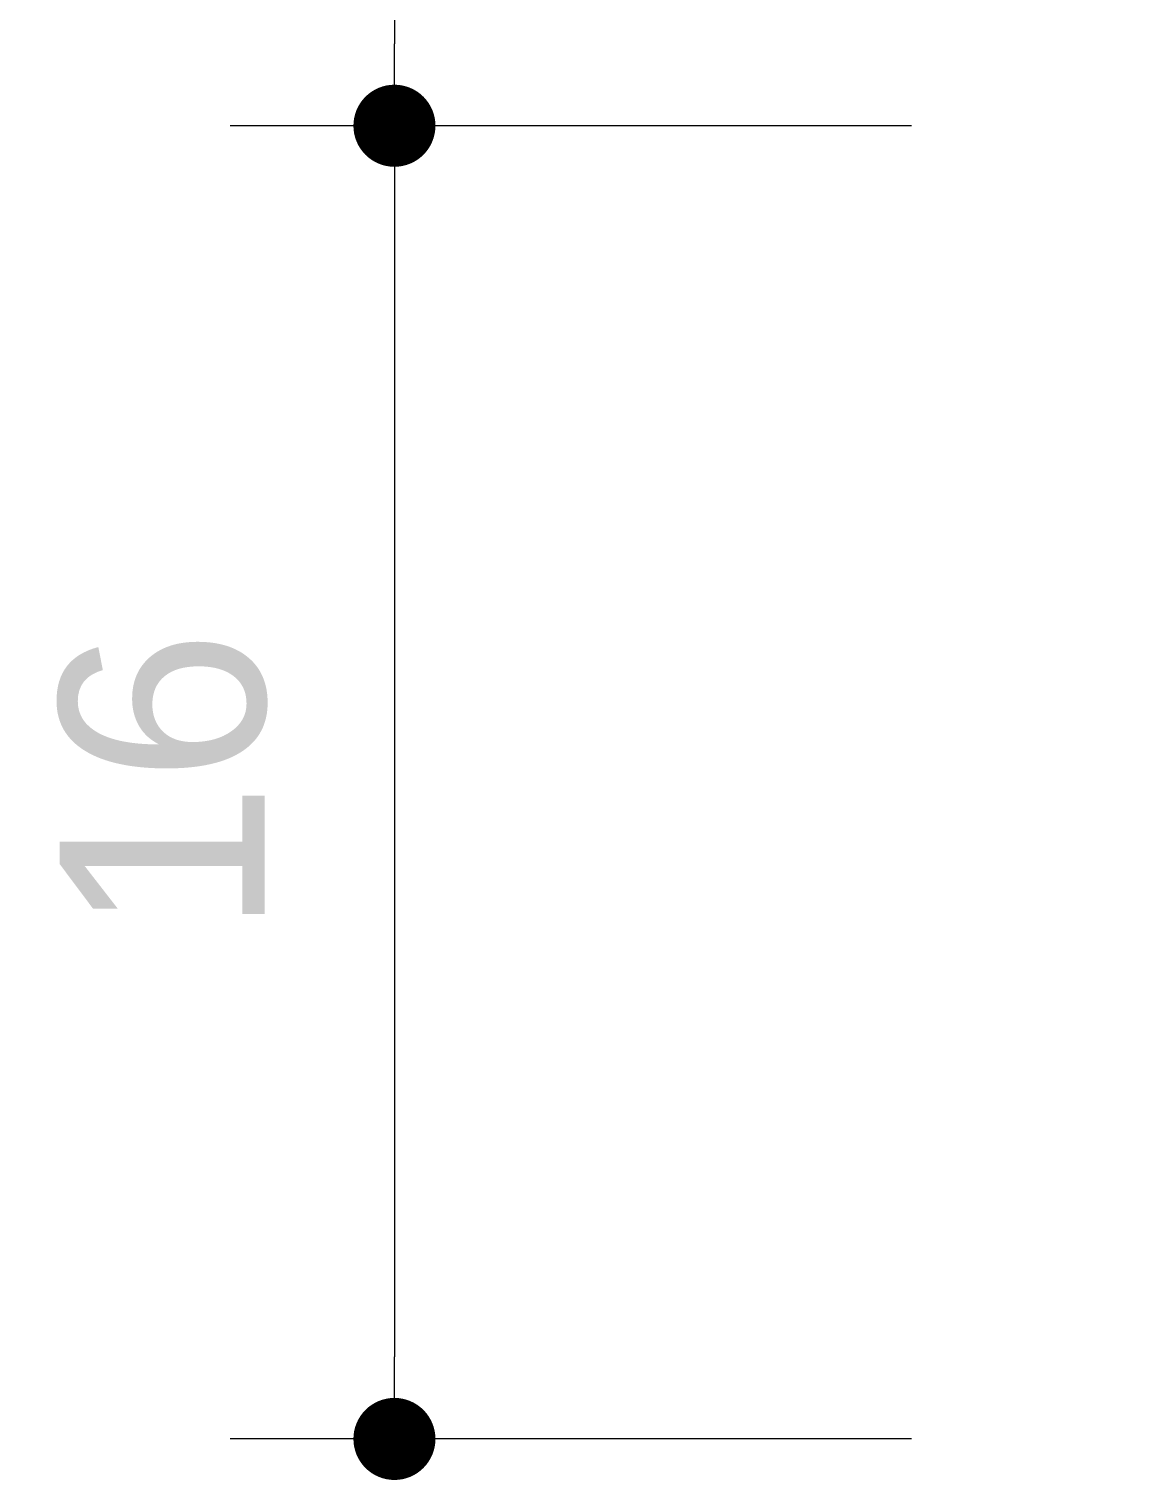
# Model space of a CAD drawing. Header units: millimetres. Extents: x -8 to 2550, y -393 to 1062.
# Drawn here: x 859.22 to 872.84, y 203.05 to 220.73 of the extents above; entities that cross this region are included whole.
import ezdxf

# ---------------------------------------------------------------- set-up
doc = ezdxf.new("R2010")
doc.units = ezdxf.units.MM
doc.header["$LTSCALE"] = 0.25
doc.header["$MEASUREMENT"] = 0
doc.layers.get('0').update_dxf_attribs({"lineweight": 5})
doc.layers.get('Defpoints').update_dxf_attribs({"lineweight": 5})
doc.layers.add('01_Dimension', color=251, linetype='Continuous', lineweight=9)
doc.styles.add('Aluk Text', font='GOTHIC.TTF')
doc.dimstyles.new('ALUK Manual 1-1', dxfattribs={"dimtxt": 2.5, "dimasz": 1, "dimexe": 2, "dimexo": 4, "dimgap": 1.5, "dimtad": 3, "dimdec": 1, "dimdsep": 46, "dimtxsty": 'Aluk Text', "dimblk": 'DOT', "dimcen": 0, "dimclrd": 256, "dimclre": 256, "dimclrt": 2, "dimaunit": 1, "dimadec": 0, "dimazin": 0, "dimtfac": 0.7, "dimtdec": 1, "dimtmove": 0, "dimatfit": 3, "dimldrblk": 'DOT', "dimfxl": 1, "dimtolj": 2, "dimlwd": -1, "dimlwe": -1, "dimarcsym": 0})

# ---------------------------------------------------------------- blocks, each defined once
blk = doc.blocks.new('_Dot')
at = {"color": 0, "linetype": 'ByBlock', "lineweight": -2}
blk.add_line((-0.5, 0), (-1, 0), dxfattribs=at)
at = {"color": 0, "linetype": 'ByBlock', "const_width": 0.5}
blk.add_lwpolyline([(-0.25, 0, 1), (0.25, 0, 1)], format="xyb", close=True, dxfattribs=at)
blk = doc.blocks.new('*D153')
at = {"layer": '01_Dimension', "ltscale": 0.25, "transparency": 16777216}
for p, q in [((869.8705560558992, 234.546602011162), (861.6705560558999, 234.546602011162)), ((863.6705560558999, 233.546602011162), (863.6705560558999, 220.5470020111451)), ((869.9705560558969, 219.5470020111451), (861.6705560558999, 219.5470020111451))]:
    blk.add_line(p, q, dxfattribs=at)
at = {"layer": 'Defpoints', "color": 0, "ltscale": 0.25, "transparency": 16777216}
for p in [(873.8705560558992, 234.546602011162), (863.6705560558999, 219.5470020111451), (873.9705560558969, 219.5470020111451)]:
    blk.add_point(p, dxfattribs=at)
at = {"layer": '01_Dimension', "ltscale": 0.25, "transparency": 16777216}
for p, rotation in [((863.6705560558999, 234.546602011162), 90), ((863.6705560558999, 219.5470020111451), 270)]:
    blk.add_blockref('_Dot', p, dxfattribs=dict(at, rotation=rotation))
at = {"layer": '01_Dimension', "color": 2, "ltscale": 0.25, "transparency": 16777216, "insert": (860.8891148594346, 227.0468020111533), "char_height": 2.5, "attachment_point": 5, "rotation": 90, "style": 'Aluk Text'}
blk.add_mtext('\\A2;15', dxfattribs=at)
blk = doc.blocks.new('*D172')
at = {"layer": '01_Dimension', "ltscale": 0.25, "transparency": 16777216}
for p, q in [((869.970556055896, 219.5470020111451), (861.6705560559012, 219.5470020111451)), ((863.6705560559012, 218.5470020111451), (863.6705560559012, 204.5470020111451)), ((869.970556055896, 203.5470020111451), (861.6705560559012, 203.5470020111451))]:
    blk.add_line(p, q, dxfattribs=at)
at = {"layer": 'Defpoints', "color": 0, "ltscale": 0.25, "transparency": 16777216}
for p in [(873.970556055896, 219.5470020111451), (863.6705560559012, 203.5470020111451), (873.970556055896, 203.5470020111451)]:
    blk.add_point(p, dxfattribs=at)
at = {"layer": '01_Dimension', "ltscale": 0.25, "transparency": 16777216}
for p, rotation in [((863.6705560559012, 219.5470020111451), 90), ((863.6705560559012, 203.5470020111451), 270)]:
    blk.add_blockref('_Dot', p, dxfattribs=dict(at, rotation=rotation))
at = {"layer": '01_Dimension', "color": 2, "ltscale": 0.25, "transparency": 16777216, "insert": (860.857673662971, 211.5470020111448), "char_height": 2.5, "attachment_point": 5, "rotation": 90, "style": 'Aluk Text'}
blk.add_mtext('\\A2;16', dxfattribs=at)

msp = doc.modelspace()

# ---------------------------------------------------------------- dimensions: what is measured, and where the dimension line sits
at = {"layer": '01_Dimension', "ltscale": 0.25}
for base, p1, p2, picture, middle in [((863.6705560558999, 219.5470020111451), (873.8705560558988, 234.5466020111619), (873.9705560558964, 219.547002011145), '*D153', (860.8891148594346, 227.0468020111533)), ((863.6705560559012, 203.5470020111451), (873.9705560558956, 219.547002011145), (873.9705560558956, 203.547002011145), '*D172', (860.857673662971, 211.5470020111448))]:
    dim = msp.add_linear_dim(base=base, p1=p1, p2=p2, angle=90, dimstyle='ALUK Manual 1-1', override={"dimfxl": 0}, dxfattribs=at)
    dim.commit()
    dim.dimension.update_dxf_attribs({"geometry": picture, "text_midpoint": middle})

doc.saveas('drawing.dxf')
